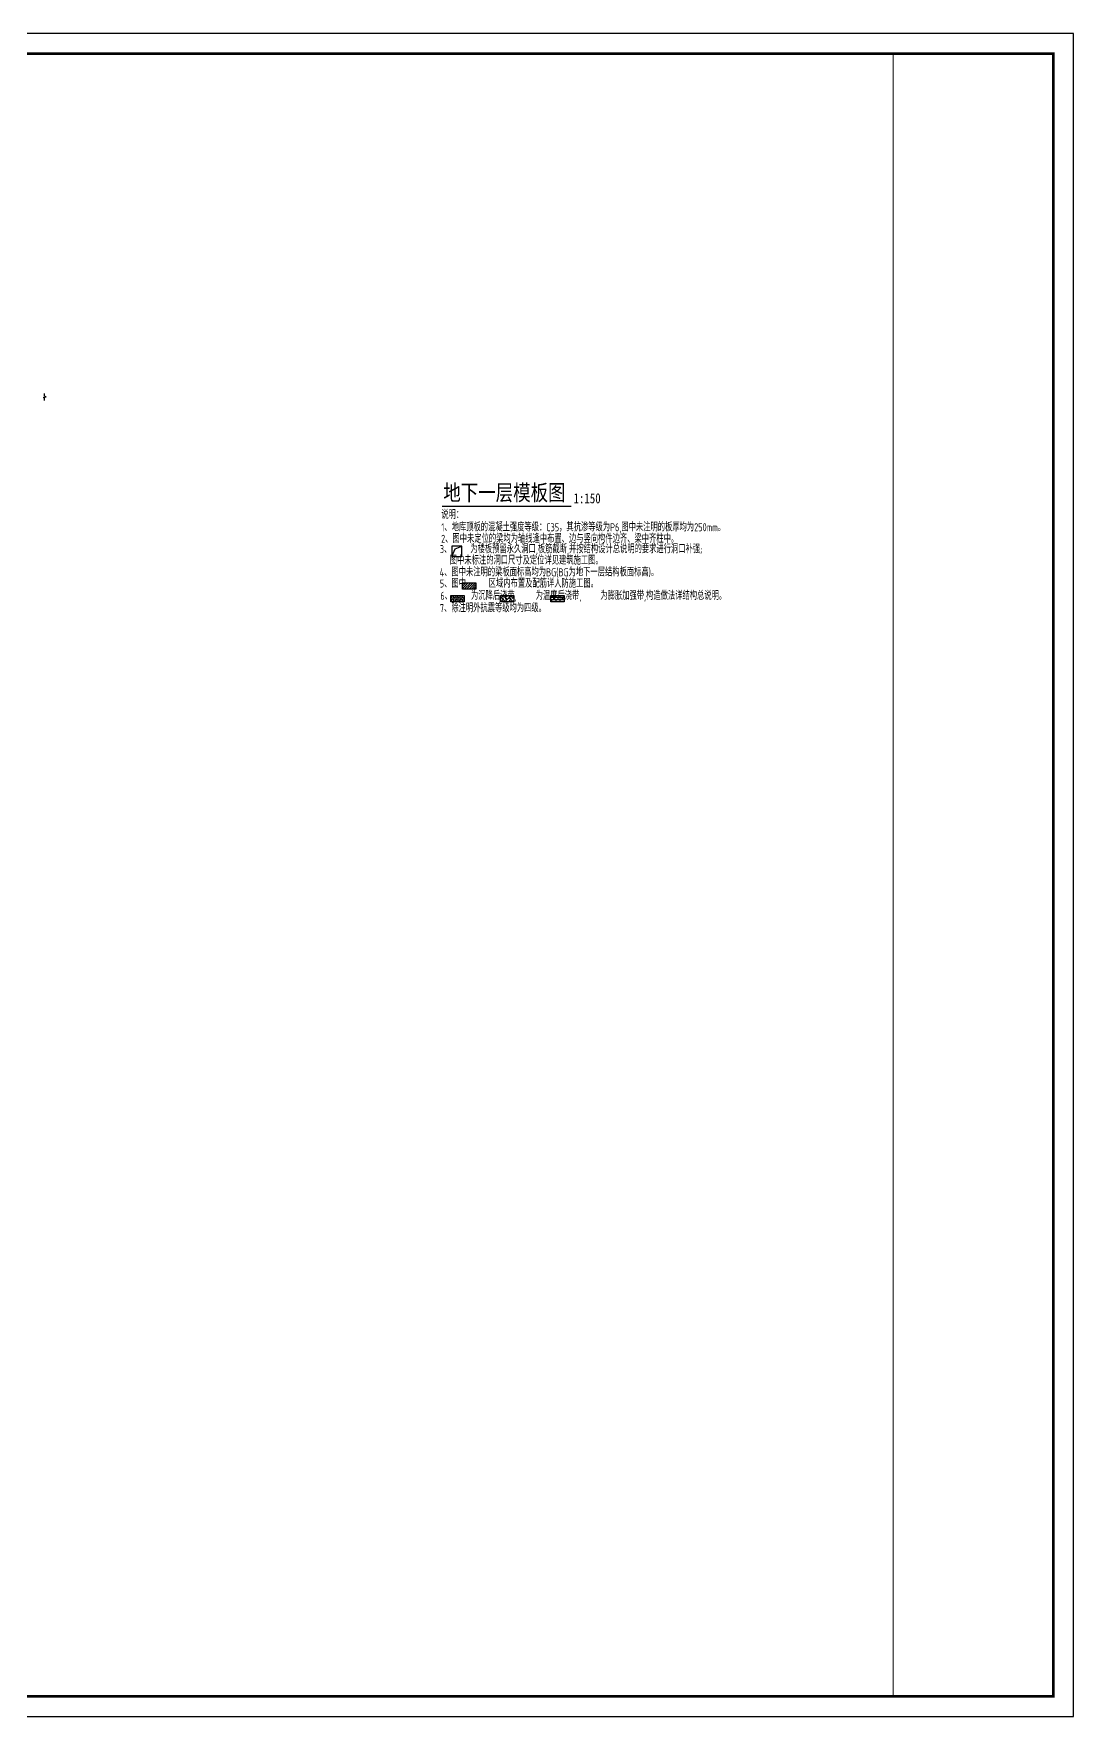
# Model space of a CAD drawing. Extents: x -302153 to 1239823, y 44204 to 1496698.
# Drawn here: x 1023432 to 1101400, y 1073298 to 1199448 of the extents above; entities that cross this region are included whole.
import ezdxf
from ezdxf.enums import TextEntityAlignment as Align

# ---------------------------------------------------------------- set-up
doc = ezdxf.new("R2010")
doc.units = 0
doc.header["$LTSCALE"] = 1500
doc.header["$MEASUREMENT"] = 0
doc.layers.add('SD_THIN', color=83, linetype='CONTINUOUS')
doc.layers.add('TEXT', color=7, linetype='CONTINUOUS')
doc.layers.add('内框', color=8, linetype='CONTINUOUS', plot=False)
doc.styles.add('TH-STYLE2', font='', dxfattribs={"width": 0.8})
doc.styles.add('TH-STYLE3', font='tssdeng.shx', dxfattribs={"width": 0.7, "bigfont": 'tssdchn.shx'})
doc.styles.add('黑体', font='simhei.ttf')
doc.styles.get('TH-STYLE2').set_extended_font_data('SimSun')

# ---------------------------------------------------------------- blocks, each defined once
blk = doc.blocks.new('THAPE_A0L1_inner')
at = {"layer": '内框'}
blk.add_line((1476, 774), (1476, 802), dxfattribs=at)
blk.add_lwpolyline([(0, 0), (1486, 0), (1486, 841), (0, 841)], close=True, dxfattribs=at)
at = {"layer": '内框', "const_width": 1.4}
blk.add_lwpolyline([(25, 831), (25, 10), (1476, 10), (1476, 831)], close=True, dxfattribs=at)
at = {"layer": '内框', "const_width": 0.5}
blk.add_lwpolyline([(1396, 831), (1396, 10)], dxfattribs=at)
at = {"layer": '内框', "style": '黑体', "width": 0.8}
blk.add_attdef('内框名称', (73.61, 847.62), '', height=10, dxfattribs=at)

msp = doc.modelspace()

# ---------------------------------------------------------------- hatches: boundary and pattern name
at = {"layer": 'TEXT', "ltscale": 0.85}
h = msp.add_hatch(dxfattribs=at)
h.set_pattern_fill('ANSI31', color=1, scale=1000, style=0)
h.set_pattern_definition([(45, (101.85, 0), (-88.388348, 88.388348), [])])
h.paths.add_polyline_path([(1055598.1731, 1158280.46), (1056598.3083, 1158280.46), (1056598.3083, 1157800.9785), (1055598.1731, 1157800.9785)])
at = {"layer": 'TEXT'}
h = msp.add_hatch(dxfattribs=at)
h.set_pattern_fill('STARS', color=8, scale=25, style=0)
h.set_pattern_definition([(0, (502446.65, -1110169.56), (0, 137.4815), [79.375, -79.375]), (60, (502446.65, -1110169.56), (-119.0624716, 68.74075), [79.375, -79.375]), (120, (502486.34, -1110100.82), (-119.0624716, -68.74075), [79.375, -79.375])])
h.paths.add_polyline_path([(1054721.1804, 1157335.6722), (1055721.3156, 1157335.6722), (1055721.3156, 1156856.1907), (1054721.1804, 1156856.1907)])
h = msp.add_hatch(dxfattribs=at)
h.set_pattern_fill('AR-HBONE', color=8, scale=2)
h.set_pattern_definition([(45, (502446.65, -1110169.56), (3e-14, 287.368196), [609.6, -203.2]), (135, (502590.34, -1110025.88), (3e-14, 287.368196), [609.6, -203.2])])
h.paths.add_polyline_path([(1058436.2758, 1157335.6722), (1059436.411, 1157335.6722), (1059436.411, 1156856.1907), (1058436.2758, 1156856.1907)])
at = {"layer": 'TEXT', "linetype": 'ByBlock'}
h = msp.add_hatch(dxfattribs=at)
h.set_pattern_fill('BRICK1', color=8, scale=20, style=0)
h.set_pattern_definition([(0, (502446.65, -1110169.56), (0, 160), []), (90, (502446.65, -1110169.56), (-160, 160), [160, -160])])
h.paths.add_polyline_path([(1062209.2688, 1157335.6722), (1063209.404, 1157335.6722), (1063209.404, 1156856.1907), (1062209.2688, 1156856.1907)])

# ---------------------------------------------------------------- linework, layer by layer
at = {"layer": 'SD_THIN'}
msp.add_lwpolyline([(1024249.4236, 1171937.3696), (1024249.4236, 1172137.3696), (1024139.4236, 1172172.3696), (1024359.4236, 1172232.3696), (1024249.4236, 1172267.3696), (1024249.4236, 1172467.3696)], dxfattribs=at)
at = {"layer": 'TEXT', "const_width": 120}
msp.add_lwpolyline([(1054060.5315, 1164013.2961), (1063741.6042, 1164013.2961)], dxfattribs=at)
at = {"layer": 'TEXT', "elevation": 0}
for points in [[(1054799.1182, 1160262.7911), (1055549.1182, 1160262.7911), (1055549.1182, 1161012.7911), (1054799.1182, 1161012.7911)], [(1054799.1182, 1160262.7911), (1055030.2761, 1160813.0355), (1055549.1182, 1161012.7911), (1054799.1182, 1161012.7911)]]:
    msp.add_lwpolyline(points, close=True, dxfattribs=at)
msp.add_lwpolyline([(1054799.1182, 1160262.7911), (1055030.2761, 1160813.0355), (1055549.1182, 1161012.7911)], dxfattribs=at)
at = {"layer": 'TEXT', "color": 1, "ltscale": 0.85}
for points in [[(1055598.1731, 1158280.46), (1056598.3083, 1158280.46), (1056598.3083, 1157800.9785), (1055598.1731, 1157800.9785)], [(1054721.1804, 1157335.6722), (1055721.3156, 1157335.6722), (1055721.3156, 1156856.1907), (1054721.1804, 1156856.1907)], [(1058436.2758, 1157335.6722), (1059436.411, 1157335.6722), (1059436.411, 1156856.1907), (1058436.2758, 1156856.1907)], [(1062209.2688, 1157335.6722), (1063209.404, 1157335.6722), (1063209.404, 1156856.1907), (1062209.2688, 1156856.1907)]]:
    msp.add_lwpolyline(points, close=True, dxfattribs=at)

# ---------------------------------------------------------------- block references
at = {"layer": '内框', "xscale": 150, "yscale": 150, "zscale": 150}
msp.add_blockref('THAPE_A0L1_inner', (878499.6471, 1073297.9265, -0.0001), dxfattribs=at)

# ---------------------------------------------------------------- texts
at = {"layer": 'TEXT', "style": 'TH-STYLE2', "width": 0.8}
for s, height, p in [('地下一层模板图', 1200, (1054152.4674, 1164088.2961)), ('1:150', 750, (1063913.677, 1164013.2961))]:
    msp.add_text(s, height=height, dxfattribs=at).set_placement(p, align=Align.BOTTOM_LEFT)
at = {"layer": 'TEXT', "ltscale": 0.85, "style": 'TH-STYLE3', "width": 0.7}
for s, p in [('说明：', (1054004.1888, 1163075.1218, 0)), ('2、图中未定位的梁均为轴线逢中布置、边与竖向构件边齐、梁中齐柱中。', (1053986.709, 1161278.4571, 0))]:
    msp.add_text(s, height=600, dxfattribs=at).set_placement(p)
at = {"layer": 'TEXT', "color": 3, "ltscale": 0.85, "style": 'TH-STYLE3', "width": 0.7}
msp.add_text('1、地库顶板的混凝土强度等级：C35，其抗渗等级为P6,图中未注明的板厚均为250mm。', height=600, dxfattribs=at).set_placement((1054006.8105, 1162142.3253, 0))
at = {"layer": 'TEXT', "ltscale": 0.85, "style": 'TH-STYLE3', "width": 0.7}
for s, p in [('3、     为楼板预留永久洞口,板筋截断,并按结构设计总说明的要求进行洞口补强;', (1053893.4561, 1160324.4761, 0)), ('图中未标注的洞口尺寸及定位详见建筑施工图。', (1054639.1869, 1159473.3095, 0)), ('7、除注明外抗震等级均为四级。', (1053893.4561, 1155901.5804, 0))]:
    msp.add_text(s, height=600, dxfattribs=at).set_placement(p, align=Align.BOTTOM_LEFT)
at = {"layer": 'TEXT', "color": 1, "ltscale": 0.85, "style": 'TH-STYLE3', "width": 0.7}
for s, p in [('4、图中未注明的梁板面标高均为BG(BG为地下一层结构板面标高)。', (1053879.67, 1158586.9085, 0)), ('5、图中      区域内布置及配筋详人防施工图。', (1053885.6084, 1157744.1385, 0)), ('6、     为沉降后浇带,     为温度后浇带,     为膨胀加强带,构造做法详结构总说明。', (1053933.9246, 1156824.3011, 0))]:
    msp.add_text(s, height=600, dxfattribs=at).set_placement(p, align=Align.BOTTOM_LEFT)

doc.saveas('drawing.dxf')
